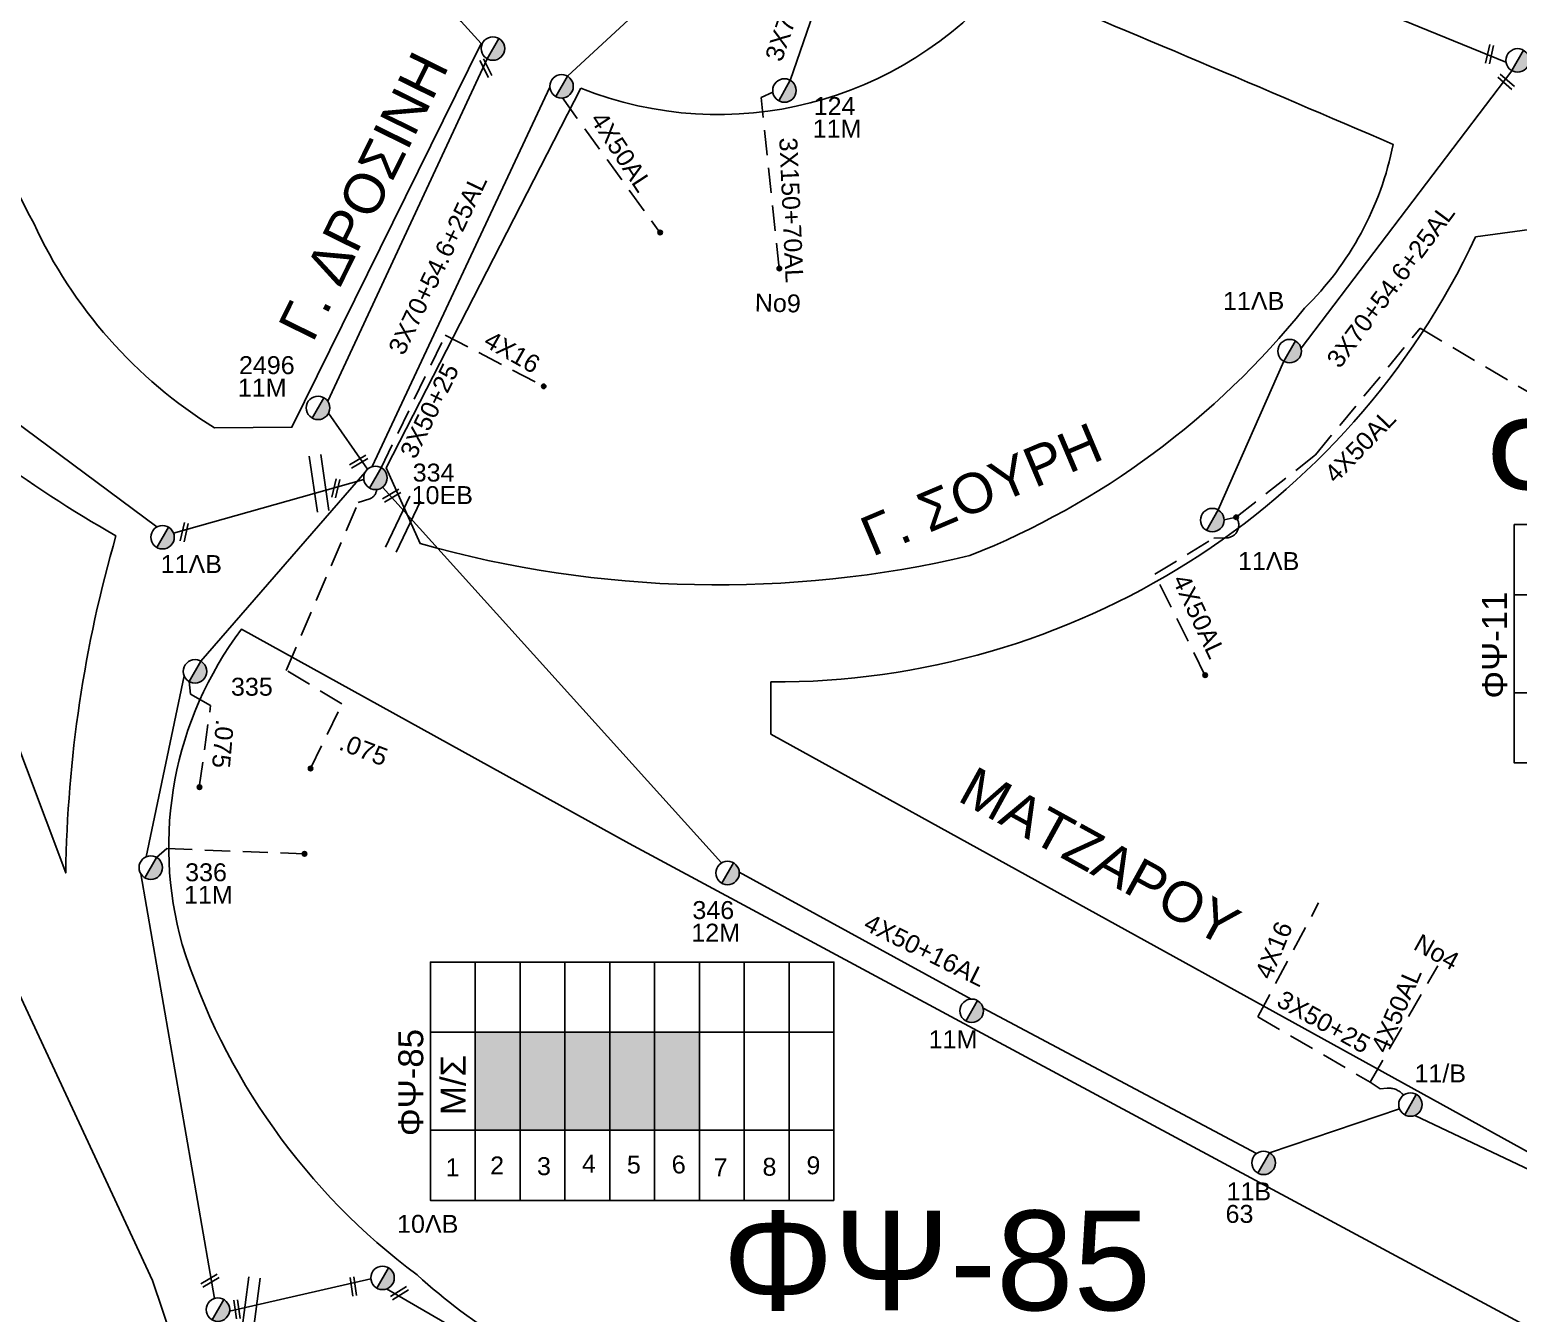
# Model space of a CAD drawing. Header units: millimetres. Extents: x 875 to 3140, y 727 to 1775.
# Drawn here: x 1699.9 to 1849.3, y 1234.8 to 1363.6 of the extents above; entities that cross this region are included whole.
import ezdxf
from ezdxf.enums import TextEntityAlignment as Align

# ---------------------------------------------------------------- set-up
doc = ezdxf.new("R2010")
doc.units = ezdxf.units.MM
doc.linetypes.add('DASHED', pattern=[19.05, 12.7, -6.35])
for name, color, linetype in [('Ασφαλειοκιβώτια Χ.Τ 9 αναχωρήσεων', 7, 'Continuous'), ('Γέφυρες Εναερίου Δικτύου', 7, 'Continuous'), ('Γυμνά εναέρια ΧΤ (3Φ)   3x50+35CU', 7, 'Continuous'), ('Γυμνά εναέρια ΧΤ (3Φ)   4x50AL', 7, 'Continuous'), ('Γυμνά εναέρια ΧΤ και ΦΟΠ (1Φ)   2x16+16AL', 7, 'Continuous'), ('Γυμνά εναέρια ΧΤ και ΦΟΠ (3Φ)   4x50+16AL', 7, 'Continuous'), ('Εναέρια παροχή ΧΤ 4x16', 7, 'SYN_LINE'), ('Επιγραφές - Σχήματα', 7, 'Continuous'), ('Καλώδια ΧΤ   3x150+70AL', 7, 'DASHED'), ('Καλώδια ΧΤ   4x50+13', 7, 'Continuous'), ('Μηχανική τομή', 7, 'Continuous'), ('Στύλος ΦΜ', 7, 'Continuous'), ('Στύλος ΦΜ @ 1', 7, 'Continuous'), ('Συνδέσεις', 7, 'Continuous'), ('Συνεστραμμένα ΧΤ   3x70+54.6+25AL', 7, 'SYN_LINE'), ('Τομή', 7, 'Continuous'), ('Υπόβαθρο ΔΕΗ', 7, 'Continuous'), ('Υπόγεια Καλώδια Δικτύου ΧΤ   .075', 7, 'DASHED')]:
    doc.layers.add(name, color=color, linetype=linetype)
doc.styles.add('ar', font='arial.ttf')
doc.styles.get("Standard").update_dxf_attribs({"font": 'arial.ttf'})
doc.linetypes.add('SYN_LINE', pattern='A,0.5,-0.0001,["/\\/\\/\\/",Standard,S=0.1,R=0,X=0,Y=-0.05],-0.25', length=0.7501)

# ---------------------------------------------------------------- blocks, each defined once
blk = doc.blocks.new('ΥΠΑΡΧΩΝ ΤΣΙΜΕΝΤΕΝΙΟΣ ΣΤΥΛΟΣ')
at = {"layer": 'Στύλος ΦΜ'}
blk.add_hatch(color=256, dxfattribs=at).paths.add_polyline_path([(-1.29, -2.28, 0.574793), (2.62, 0, 0.268822), (1.3, 2.27)])
blk.add_line((-1.29, -2.28), (1.3, 2.27), dxfattribs=at)
blk.add_circle((0, 0), 2.62, dxfattribs=at)
at = {"layer": 'Στύλος ΦΜ', "flags": 4}
for tag, p in [('ΑΡΙΘΜΟΣ', (-4.68, 8.05)), ('ΤΥΠΟΣ', (-4.91, 3.03))]:
    blk.add_attdef(tag, p, '', height=4, dxfattribs=at)
blk = doc.blocks.new('ΤΟΜΗ')
at = {"layer": 'Τομή', "ltscale": 40}
for p, q in [((-5.68, 0), (5.68, 0)), ((5.68, -2.33), (-5.68, -2.33))]:
    blk.add_line(p, q, dxfattribs=at)
blk = doc.blocks.new('ΑΣΦΑΛΕΙΟΚΙΒΩΤΙΟ ΥΠΟΣΤΑΘΜΟΥ 9 ΑΝΑΧΩΡΗΣΕΩΝ')
at = {"layer": 'Ασφαλειοκιβώτια Χ.Τ 9 αναχωρήσεων', "ltscale": 40}
for p, q in [((-23.8, 40.36), (24.02, 40.36)), ((-9.72, 40.36), (-9.72, -40.64)), ((9.94, 40.36), (9.94, -40.64)), ((-23.8, 31.36), (24.02, 31.36)), ((-23.8, 22.36), (24.02, 22.36)), ((-23.8, 13.36), (24.02, 13.36)), ((-23.8, 4.36), (24.02, 4.36)), ((-23.8, -4.64), (24.02, -4.64)), ((-23.8, -13.64), (24.02, -13.64)), ((-23.8, -22.64), (24.02, -22.64)), ((-23.8, -31.64), (24.02, -31.64))]:
    blk.add_line(p, q, dxfattribs=at)
at = {"layer": 'Ασφαλειοκιβώτια Χ.Τ 9 αναχωρήσεων'}
blk.add_lwpolyline([(-23.8, -40.64), (24.02, -40.64), (24.02, 40.36), (-23.8, 40.36)], close=True, dxfattribs=at)
for s, rotation, p in [('1', 270, (-18.96, 37.31)), ('2', 270, (-18.6, 28.38)), ('3', 270, (-18.74, 18.97)), ('4', 270, (-18.26, 9.95)), ('5', 270, (-18.42, 0.93)), ('6', 274.9707, (-18.52, -8.21)), ('7', 270, (-19, -16.47)), ('8', 270, (-18.86, -26.29)), ('9', 266.863, (-18.5, -35))]:
    blk.add_text(s, height=3.6, rotation=rotation, dxfattribs=at).set_placement(p)
at = {"layer": 'Ασφαλειοκιβώτια Χ.Τ 9 αναχωρήσεων', "ltscale": 40}
for tag, height, p in [('ΟΝΟΜΑ', 5, (-0.16, 44.31)), ('ΚΕΙΜΕΝΟ 1', 2, (17.06, 35.59)), ('ΚΕΙΜΕΝΟ 2', 2, (17.06, 26.88)), ('ΚΕΙΜΕΝΟ 3', 2, (17.06, 17.69)), ('ΚΕΙΜΕΝΟ 4', 2, (17.06, 8.71)), ('ΚΕΙΜΕΝΟ 5', 2, (17.06, -0.13)), ('ΚΕΙΜΕΝΟ 6', 2, (17.06, -9.05)), ('ΚΕΙΜΕΝΟ 7', 2, (17.06, -18.13)), ('ΚΕΙΜΕΝΟ 8', 2, (17.06, -26.85)), ('ΚΕΙΜΕΝΟ 9', 2, (17.06, -35.99)), ('ΣΧ', 2, (-0.1, -42.64))]:
    blk.add_attdef(tag, text='', height=height, dxfattribs=at).set_placement(p, align=Align.MIDDLE_CENTER)
blk = doc.blocks.new('ΜΗΧΑΝΙΚΗ ΤΟΜΗ')
at = {"layer": 'Μηχανική τομή', "ltscale": 40}
for p, q in [((-1.89, 0.78), (1.89, 0.78)), ((1.89, 0), (-1.89, 0))]:
    blk.add_line(p, q, dxfattribs=at)
blk = doc.blocks.new('_ΣΥΝΔΕΣΗ')
at = {"layer": 'Συνδέσεις', "linetype": 'SYN_LINE', "ltscale": 40}
blk.add_hatch(color=256, dxfattribs=at).paths.add_polyline_path([(0.5, -0.01, 1), (-0.5, -0.01, 1)])
at = {"layer": 'Συνδέσεις'}
blk.add_circle((0, -0.01), 0.5, dxfattribs=at)

msp = doc.modelspace()

# ---------------------------------------------------------------- hatches: boundary and pattern name
at = {"layer": 'Ασφαλειοκιβώτια Χ.Τ 9 αναχωρήσεων', "ltscale": 20}
for color, points in [(1, [(1744.63, 1263.03), (1744.63, 1253.21), (1749.13, 1253.21), (1749.13, 1263.03)]), (62, [(1749.13, 1263.03), (1749.13, 1253.21), (1753.63, 1253.21), (1753.63, 1263.03)]), (5, [(1753.63, 1263.03), (1753.63, 1253.21), (1758.13, 1253.21), (1758.13, 1263.03)]), (30, [(1758.13, 1263.03), (1758.13, 1253.21), (1762.63, 1253.21), (1762.63, 1263.03)]), (133, [(1762.63, 1263.03), (1762.63, 1253.21), (1767.13, 1253.21), (1767.13, 1263.03)])]:
    msp.add_hatch(color=color, dxfattribs=at).paths.add_polyline_path(points)

# ---------------------------------------------------------------- linework, layer by layer
at = {"layer": 'Γέφυρες Εναερίου Δικτύου', "color": 5}
for points in [[(1729.9, 1325.16), (1733.8, 1319.53)], [(1717.08, 1300.27), (1733.57, 1319.23)], [(1711.59, 1280.64), (1715.41, 1298.81)], [(1718.47, 1236.33), (1711.05, 1278.94)]]:
    msp.add_lwpolyline(points, dxfattribs=at)
at = {"layer": 'Γέφυρες Εναερίου Δικτύου', "color": 5, "linetype": 'DASHED', "ltscale": 0.2}
msp.add_lwpolyline([(1712.64, 1280.58), (1713.67, 1281.46), (1727.46, 1280.94)], dxfattribs=at)
at = {"layer": 'Γυμνά εναέρια ΧΤ (3Φ)   3x50+35CU', "color": 5, "linetype": 'DASHED', "ltscale": 0.2}
msp.add_lwpolyline([(1735.19, 1319.69), (1741.62, 1333)], dxfattribs=at)
at = {"layer": 'Γυμνά εναέρια ΧΤ (3Φ)   3x50+35CU', "color": 2, "linetype": 'DASHED', "ltscale": 0.2}
msp.add_lwpolyline([(1823.16, 1264.58), (1834.44, 1258.04), (1835.46, 1257.35), (1836.15, 1257.42, -0.253142), (1837.79, 1256.72, -14.132224)], format="xyb", dxfattribs=at)
at = {"layer": 'Γυμνά εναέρια ΧΤ (3Φ)   4x50AL', "color": 5, "linetype": 'DASHED', "ltscale": 0.2}
msp.add_lwpolyline([(1753.38, 1356.79), (1763.16, 1343.29)], dxfattribs=at)
at = {"layer": 'Γυμνά εναέρια ΧΤ (3Φ)   4x50AL', "color": 1}
msp.add_lwpolyline([(1712.68, 1313.74), (1686.06, 1333.49)], dxfattribs=at)
at = {"layer": 'Γυμνά εναέρια ΧΤ (3Φ)   4x50AL', "color": 173, "linetype": 'DASHED', "ltscale": 0.2}
msp.add_lwpolyline([(1820.98, 1314.71), (1828.96, 1320.98), (1839.46, 1333.68), (1852.24, 1326.15)], dxfattribs=at)
at = {"layer": 'Γυμνά εναέρια ΧΤ (3Φ)   4x50AL', "color": 1, "linetype": 'SYN_LINE', "ltscale": 15}
msp.add_lwpolyline([(1733.44, 1318.5), (1714.34, 1313.11)], dxfattribs=at)
at = {"layer": 'Γυμνά εναέρια ΧΤ (3Φ)   4x50AL', "color": 173, "linetype": 'DASHED', "ltscale": 0.2}
msp.add_lwpolyline([(1817.86, 1298.86), (1812.83, 1309), (1818.74, 1312.61), (1820.03, 1312.65, 0.618835), (1820.98, 1314.71), (1819.78, 1314.46)], format="xyb", dxfattribs=at)
at = {"layer": 'Γυμνά εναέρια ΧΤ (3Φ)   4x50AL', "color": 2, "linetype": 'DASHED', "ltscale": 0.2}
msp.add_lwpolyline([(1834.44, 1258.04), (1841.24, 1269.71)], dxfattribs=at)
at = {"layer": 'Γυμνά εναέρια ΧΤ και ΦΟΠ (1Φ)   2x16+16AL', "color": 154}
msp.add_lwpolyline([(1729.82, 1326.36), (1745.82, 1360.72)], dxfattribs=at)
at = {"layer": 'Γυμνά εναέρια ΧΤ και ΦΟΠ (3Φ)   4x50+16AL', "color": 2}
for points in [[(1735.33, 1317.74), (1769.33, 1280.03)], [(1771.12, 1279.1), (1794.4, 1266.36)], [(1795.6, 1265.44), (1823.05, 1250.87)]]:
    msp.add_lwpolyline(points, dxfattribs=at)
at = {"layer": 'Γυμνά εναέρια ΧΤ και ΦΟΠ (3Φ)   4x50+16AL', "color": 1}
for points in [[(1719.97, 1235.06), (1734.15, 1238.29)], [(1735.72, 1237.29), (1755.48, 1225.83)]]:
    msp.add_lwpolyline(points, dxfattribs=at)
at = {"layer": 'Εναέρια παροχή ΧΤ 4x16', "color": 5, "linetype": 'DASHED', "ltscale": 0.2}
msp.add_lwpolyline([(1741.62, 1333), (1751.47, 1327.85)], dxfattribs=at)
at = {"layer": 'Εναέρια παροχή ΧΤ 4x16', "color": 2, "linetype": 'DASHED', "ltscale": 0.2}
msp.add_lwpolyline([(1823.16, 1264.58), (1829.27, 1276.01)], dxfattribs=at)
at = {"layer": 'Καλώδια ΧΤ   3x150+70AL', "color": 173, "ltscale": 0.2}
msp.add_lwpolyline([(1775.13, 1339.68), (1773.32, 1356.84), (1774.49, 1357.38)], dxfattribs=at)
at = {"layer": 'Καλώδια ΧΤ   4x50+13', "color": 2}
for points in [[(1824.34, 1250.95), (1837.39, 1255.36)], [(1838.93, 1254.69), (1871.82, 1239.11)]]:
    msp.add_lwpolyline(points, dxfattribs=at)
at = {"layer": 'Συνεστραμμένα ΧΤ   3x70+54.6+25AL', "color": 5, "ltscale": 20}
for points in [[(1753.87, 1358.98), (1783.09, 1385.96)], [(1734.27, 1319.8), (1752.11, 1357.89)]]:
    msp.add_lwpolyline(points, dxfattribs=at)
at = {"layer": 'Συνεστραμμένα ΧΤ   3x70+54.6+25AL', "color": 173, "ltscale": 20}
for points in [[(1776.24, 1358.56), (1785.31, 1384.86)], [(1816.14, 1373.43), (1848.07, 1360.38)], [(1848.65, 1359.53), (1827.51, 1331.68)], [(1819.18, 1315.45), (1825.78, 1330.37)]]:
    msp.add_lwpolyline(points, dxfattribs=at)
at = {"layer": 'Υπόβαθρο ΔΕΗ'}
for points in [[(1718.47, 1323.68), (1726.22, 1323.74), (1745.23, 1362.25, -0.053196), (1735.6, 1374.87, -0.21253), (1735.15, 1402.27, -0.000485), (1697.08, 1421.71, 0.50604), (1689.26, 1418.81, 0.068906), (1688.81, 1378.88, 0.088163), (1700.31, 1344.23, 0.147264), (1718.47, 1323.68, 0.326313)], [(1661.16, 1243.14), (1713.73, 1216.9, 0.755839), (1718.31, 1220.07), (1712.24, 1238.13), (1696.8, 1271.21), (1674.25, 1328.53), (1656.29, 1378.93), (1641.72, 1418.21, 0.722545), (1636.26, 1416.51), (1652.66, 1370.38), (1670.48, 1321.21), (1683.64, 1286.23)], [(1755.21, 1357.77), (1735.69, 1319.66), (1739.11, 1312.08, 0.127643), (1794.28, 1310.87, 0.129348), (1827.84, 1335.69, 0.151448), (1836.75, 1352.13, 0.003318), (1797.72, 1368.63, -0.325095), (1755.21, 1357.77, -6.565116)], [(1845.03, 1342.85), (1858.33, 1344.66), (1904.98, 1321.26), (1891.43, 1285.77), (1878.41, 1252.61, -0.38643), (1860.51, 1245.39), (1774.3, 1292.95), (1774.3, 1298.19, 0.292214), (1845.03, 1342.85, -0.882388)], [(1683.96, 1331), (1703.53, 1279.02, -0.067119), (1708.57, 1312.85, -0.058068), (1683.96, 1331, -30.142137)], [(1855.2, 1230.82), (1760.08, 1281.97), (1721.16, 1303.47, 0.234383), (1715.22, 1271.84, 0.157731), (1738.8, 1238.68, 0.098502), (1758.18, 1226.98, 0.006924), (1828.48, 1192.1, 0.221052), (1848.8, 1190.49, 0.247672), (1861.14, 1208.4, 0.223088), (1855.2, 1230.82, -1.697314)]]:
    msp.add_lwpolyline(points, format="xyb", dxfattribs=at)
at = {"layer": 'Υπόγεια Καλώδια Δικτύου ΧΤ   .075', "color": 5, "ltscale": 0.2}
msp.add_lwpolyline([(1728.08, 1289.5), (1731.25, 1296), (1725.66, 1299.35), (1732.88, 1316.19), (1734.05, 1316.58, 0.326094), (1734.71, 1317.5, -1.011643)], format="xyb", dxfattribs=at)
msp.add_lwpolyline([(1716.93, 1287.62), (1718.07, 1295.83), (1716.05, 1296.97), (1715.92, 1298.23)], dxfattribs=at)

# ---------------------------------------------------------------- block references
at = {"layer": 'Ασφαλειοκιβώτια Χ.Τ 9 αναχωρήσεων', "xscale": 0.5, "yscale": 0.5, "zscale": 0.5, "rotation": 90}
for p, values in [((1869.08, 1301.97), {'ΟΝΟΜΑ': 'ΦΨ-11'}), ((1760.31, 1258.07), {'ΟΝΟΜΑ': 'ΦΨ-85'})]:
    msp.add_blockref('ΑΣΦΑΛΕΙΟΚΙΒΩΤΙΟ ΥΠΟΣΤΑΘΜΟΥ 9 ΑΝΑΧΩΡΗΣΕΩΝ', p, dxfattribs=at).add_auto_attribs(values)
at = {"layer": 'Μηχανική τομή'}
for p, xscale, yscale, zscale, rotation in [((1846.24, 1361.22), 0.4999999999999797, 0.4999999999999797, 0.4999999999999797, 257.038138806452), ((1745.87, 1359.88), 0.5000000000001765, 0.5000000000001765, 0.5000000000001765, 117.1961589561387), ((1847.95, 1358.26), 0.4999999999998289, 0.4999999999998289, 0.4999999999998289, 318.5911292772831), ((1732.83, 1320.47), 0.500000000000023, 0.500000000000023, 0.500000000000023, 211.0549020995868), ((1730.44, 1317.66), 0.4999999999999797, 0.4999999999999797, 0.4999999999999797, 257.038138806452), ((1736.14, 1317.04), 0.500000000000023, 0.500000000000023, 0.500000000000023, 211.0549020995868), ((1715.23, 1313.27), 0.4999999999999797, 0.4999999999999797, 0.4999999999999797, 257.038138806452), ((1717.91, 1238.27), 0.500000000000023, 0.500000000000023, 0.500000000000023, 211.0549020995868), ((1732.2, 1237.5), 0.5000000000000383, 0.5000000000000383, 0.5000000000000383, 277.8528656779152), ((1736.92, 1237.02), 0.500000000000023, 0.500000000000023, 0.500000000000023, 211.0549020995868), ((1720.52, 1235.2), 0.5000000000000383, 0.5000000000000383, 0.5000000000000383, 277.8528656779152)]:
    msp.add_blockref('ΜΗΧΑΝΙΚΗ ΤΟΜΗ', p, dxfattribs=dict(at, xscale=xscale, yscale=yscale, zscale=zscale, rotation=rotation))
at = {"layer": 'Στύλος ΦΜ @ 1', "ltscale": 40, "xscale": 0.4499999999998181, "yscale": 0.4499999999998181, "zscale": 0.4499999999998181}
for p in [(1746.4, 1361.75), (1849.24, 1360.56), (1753.29, 1357.96), (1718.8, 1235.2)]:
    msp.add_blockref('ΥΠΑΡΧΩΝ ΤΣΙΜΕΝΤΕΝΙΟΣ ΣΤΥΛΟΣ', p, dxfattribs=at)
at = {"layer": 'Στύλος ΦΜ @ 1', "ltscale": 40}
ref = msp.add_blockref('ΥΠΑΡΧΩΝ ΤΣΙΜΕΝΤΕΝΙΟΣ ΣΤΥΛΟΣ', (1775.66, 1357.54), dxfattribs=dict(at, xscale=0.4499999999998181, yscale=0.4499999999998181, zscale=0.4499999999998181))
ref.add_attrib('ΤΥΠΟΣ', '11M', (1778.49, 1352.81), dxfattribs={"layer": 'Στύλος ΦΜ', "height": 1.8, "flags": 4})
ref.add_attrib('ΑΡΙΘΜΟΣ', '124', (1778.59, 1355.08), dxfattribs={"layer": 'Στύλος ΦΜ', "height": 1.8, "flags": 4})
ref = msp.add_blockref('ΥΠΑΡΧΩΝ ΤΣΙΜΕΝΤΕΝΙΟΣ ΣΤΥΛΟΣ', (1826.36, 1331.39), dxfattribs=dict(at, xscale=0.4499999999998181, yscale=0.4499999999998181, zscale=0.4499999999998181))
ref.add_attrib('ΤΥΠΟΣ', '11ΛB', (1819.67, 1335.53), dxfattribs={"layer": 'Στύλος ΦΜ', "height": 1.8, "flags": 4})
ref = msp.add_blockref('ΥΠΑΡΧΩΝ ΤΣΙΜΕΝΤΕΝΙΟΣ ΣΤΥΛΟΣ', (1728.85, 1325.69), dxfattribs=dict(at, xscale=0.4499999999998181, yscale=0.4499999999998181, zscale=0.4499999999998181))
ref.add_attrib('ΤΥΠΟΣ', '11M', (1720.8, 1326.82), dxfattribs={"layer": 'Στύλος ΦΜ', "height": 1.8, "flags": 4})
ref.add_attrib('ΑΡΙΘΜΟΣ', '2496', (1720.91, 1329.08), dxfattribs={"layer": 'Στύλος ΦΜ', "height": 1.8, "flags": 4})
ref = msp.add_blockref('ΥΠΑΡΧΩΝ ΤΣΙΜΕΝΤΕΝΙΟΣ ΣΤΥΛΟΣ', (1734.61, 1318.67), dxfattribs=dict(at, xscale=0.4499999999998181, yscale=0.4499999999998181, zscale=0.4499999999998181))
ref.add_attrib('ΤΥΠΟΣ', '10EB', (1738.24, 1316.04), dxfattribs={"layer": 'Στύλος ΦΜ', "height": 1.8, "flags": 4})
ref.add_attrib('ΑΡΙΘΜΟΣ', '334', (1738.35, 1318.3), dxfattribs={"layer": 'Στύλος ΦΜ', "height": 1.8, "flags": 4})
ref = msp.add_blockref('ΥΠΑΡΧΩΝ ΤΣΙΜΕΝΤΕΝΙΟΣ ΣΤΥΛΟΣ', (1818.6, 1314.43), dxfattribs=dict(at, xscale=0.4499999999998181, yscale=0.4499999999998181, zscale=0.4499999999998181))
ref.add_attrib('ΤΥΠΟΣ', '11ΛB', (1821.18, 1309.42), dxfattribs={"layer": 'Στύλος ΦΜ', "height": 1.8, "flags": 4})
ref = msp.add_blockref('ΥΠΑΡΧΩΝ ΤΣΙΜΕΝΤΕΝΙΟΣ ΣΤΥΛΟΣ', (1713.24, 1312.71), dxfattribs=dict(at, xscale=0.4499999999998181, yscale=0.4499999999998181, zscale=0.4499999999998181))
ref.add_attrib('ΤΥΠΟΣ', '11ΛB', (1713.05, 1309.12), dxfattribs={"layer": 'Στύλος ΦΜ', "height": 1.8, "flags": 4})
ref = msp.add_blockref('ΥΠΑΡΧΩΝ ΤΣΙΜΕΝΤΕΝΙΟΣ ΣΤΥΛΟΣ', (1716.5, 1299.25), dxfattribs=dict(at, xscale=0.4499999999998181, yscale=0.4499999999998181, zscale=0.4499999999998181))
ref.add_attrib('ΤΥΠΟΣ', '335', (1720.11, 1296.81), dxfattribs={"layer": 'Στύλος ΦΜ', "height": 1.8, "flags": 4})
ref = msp.add_blockref('ΥΠΑΡΧΩΝ ΤΣΙΜΕΝΤΕΝΙΟΣ ΣΤΥΛΟΣ', (1712.06, 1279.56), dxfattribs=dict(at, xscale=0.4499999999998181, yscale=0.4499999999998181, zscale=0.4499999999998181))
ref.add_attrib('ΤΥΠΟΣ', '11M', (1715.4, 1275.93), dxfattribs={"layer": 'Στύλος ΦΜ', "height": 1.8, "flags": 4})
ref.add_attrib('ΑΡΙΘΜΟΣ', '336', (1715.51, 1278.19), dxfattribs={"layer": 'Στύλος ΦΜ', "height": 1.8, "flags": 4})
ref = msp.add_blockref('ΥΠΑΡΧΩΝ ΤΣΙΜΕΝΤΕΝΙΟΣ ΣΤΥΛΟΣ', (1769.95, 1279.02), dxfattribs=dict(at, xscale=0.4499999999998181, yscale=0.4499999999998181, zscale=0.4499999999998181))
ref.add_attrib('ΤΥΠΟΣ', '12M', (1766.31, 1272.13), dxfattribs={"layer": 'Στύλος ΦΜ', "height": 1.8, "flags": 4})
ref.add_attrib('ΑΡΙΘΜΟΣ', '346', (1766.42, 1274.4), dxfattribs={"layer": 'Στύλος ΦΜ', "height": 1.8, "flags": 4})
ref = msp.add_blockref('ΥΠΑΡΧΩΝ ΤΣΙΜΕΝΤΕΝΙΟΣ ΣΤΥΛΟΣ', (1794.45, 1265.19), dxfattribs=dict(at, xscale=0.4499999999998181, yscale=0.4499999999998181, zscale=0.4499999999998181))
ref.add_attrib('ΤΥΠΟΣ', '11M', (1790.13, 1261.43), dxfattribs={"layer": 'Στύλος ΦΜ', "height": 1.8, "flags": 4})
ref = msp.add_blockref('ΥΠΑΡΧΩΝ ΤΣΙΜΕΝΤΕΝΙΟΣ ΣΤΥΛΟΣ', (1838.49, 1255.78), dxfattribs=dict(at, xscale=0.4499999999998181, yscale=0.4499999999998181, zscale=0.4499999999998181))
ref.add_attrib('ΤΥΠΟΣ', '11/B', (1838.89, 1258.01), dxfattribs={"layer": 'Στύλος ΦΜ', "height": 1.8, "flags": 4})
ref = msp.add_blockref('ΥΠΑΡΧΩΝ ΤΣΙΜΕΝΤΕΝΙΟΣ ΣΤΥΛΟΣ', (1823.75, 1249.93), dxfattribs=dict(at, xscale=0.4499999999998181, yscale=0.4499999999998181, zscale=0.4499999999998181))
ref.add_attrib('ΤΥΠΟΣ', '63', (1819.93, 1243.91), dxfattribs={"layer": 'Στύλος ΦΜ', "height": 1.8, "flags": 4})
ref.add_attrib('ΑΡΙΘΜΟΣ', '11B', (1820.03, 1246.17), dxfattribs={"layer": 'Στύλος ΦΜ', "height": 1.8, "flags": 4})
ref = msp.add_blockref('ΥΠΑΡΧΩΝ ΤΣΙΜΕΝΤΕΝΙΟΣ ΣΤΥΛΟΣ', (1735.32, 1238.39), dxfattribs=dict(at, xscale=0.4499999999998181, yscale=0.4499999999998181, zscale=0.4499999999998181))
ref.add_attrib('ΤΥΠΟΣ', '10ΛB', (1736.78, 1242.91), dxfattribs={"layer": 'Στύλος ΦΜ', "height": 1.8, "flags": 4})
at = {"layer": 'Συνδέσεις', "xscale": 0.4500000000000455, "yscale": 0.4500000000000455, "zscale": 0.4500000000000455}
for p in [(1763.18, 1343.3), (1775.15, 1339.69), (1751.5, 1327.86), (1821, 1314.72), (1817.88, 1298.87), (1728.1, 1289.51), (1716.95, 1287.63), (1727.49, 1280.95)]:
    msp.add_blockref('_ΣΥΝΔΕΣΗ', p, dxfattribs=at)
at = {"layer": 'Τομή'}
for p, xscale, yscale, zscale, rotation in [((1728.38, 1318.03), 0.4999999999999732, 0.4999999999999732, 0.4999999999999732, 98.38331099625384), ((1736.85, 1314.28), 0.4999999999999022, 0.4999999999999022, 0.4999999999999022, 64.51859162980429), ((1721.53, 1235.68), 0.499999999999951, 0.499999999999951, 0.499999999999951, 82.60764162664573)]:
    msp.add_blockref('ΤΟΜΗ', p, dxfattribs=dict(at, xscale=xscale, yscale=yscale, zscale=zscale, rotation=rotation))

# ---------------------------------------------------------------- texts
at = {"layer": 'Γυμνά εναέρια ΧΤ (3Φ)   4x50AL', "ltscale": 20}
for rotation, p in [(303.1698, (1759.3, 1351.39)), (46.1209, (1833.43, 1321.88)), (295.1027, (1817.27, 1304.78)), (66.5531, (1837.06, 1265.27))]:
    msp.add_text('4X50AL', height=1.8, rotation=rotation, dxfattribs=at).set_placement(p, align=Align.MIDDLE)
at = {"layer": 'Γυμνά εναέρια ΧΤ και ΦΟΠ (3Φ)   4x50+16AL', "ltscale": 20}
msp.add_text('4X50+16AL', height=1.8, rotation=333.6445, dxfattribs=at).set_placement((1789.79, 1271.27), align=Align.MIDDLE)
at = {"layer": 'Εναέρια παροχή ΧΤ 4x16', "ltscale": 20}
for rotation, p in [(330.4131, (1748.34, 1331.3)), (67.7335, (1824.76, 1271.28))]:
    msp.add_text('4X16', height=1.8, rotation=rotation, dxfattribs=at).set_placement(p, align=Align.MIDDLE)
at = {"layer": 'Επιγραφές - Σχήματα', "ltscale": 20, "attachment_point": 1, "style": 'ar'}
for s, insert, char_height, width, rotation in [('Γ. ΔΡΟΣΙΝΗ', (1724.73, 1333.91), 4, 33.802, 63.7642), ('Νο9', (1772.71, 1337.17), 1.8, 19.3816, 358.6549), ('3X50+25', (1736.99, 1321.24), 1.8, 19.3816, 63.9785), ('Γ. ΣΟΥΡΗ', (1782.9, 1314.4), 4, 33.802, 22.9238), ('ΜΑΤΖΑΡΟΥ', (1794.82, 1289.85), 4, 33.802, 331.1621), ('Νο4', (1839.54, 1273), 1.8, 19.3816, 330.9453), ('3X50+25', (1825.79, 1267.33), 1.8, 19.3816, 330.9453), ('Μ/Σ', (1741.16, 1254.73), 2.5, 4.9045, 90)]:
    msp.add_mtext(s, dxfattribs=dict(at, insert=insert, char_height=char_height, width=width, rotation=rotation))
at = {"layer": 'Επιγραφές - Σχήματα', "ltscale": 20, "char_height": 10, "width": 19.3816, "attachment_point": 1, "style": 'ar'}
for s, insert in [('ΦΨ-11', (1845.92, 1325.86)), ('ΦΨ-85', (1769.44, 1245.14))]:
    msp.add_mtext(s, dxfattribs=dict(at, insert=insert))
at = {"layer": 'Καλώδια ΧΤ   3x150+70AL', "ltscale": 0.2}
msp.add_text('3X150+70AL', height=1.8, rotation=272.547, dxfattribs=at).set_placement((1776.36, 1345.53), align=Align.MIDDLE)
at = {"layer": 'Συνεστραμμένα ΧΤ   3x70+54.6+25AL', "ltscale": 20}
for rotation, p in [(71.3571, (1777.65, 1369.88)), (64.4879, (1740.85, 1340.08)), (53.3851, (1836.5, 1337.94))]:
    msp.add_text('3X70+54.6+25AL', height=1.8, rotation=rotation, dxfattribs=at).set_placement(p, align=Align.MIDDLE)
at = {"layer": 'Υπόγεια Καλώδια Δικτύου ΧΤ   .075', "ltscale": 0.2}
for rotation, p in [(265.026, (1719.31, 1291.98)), (339.1188, (1733.43, 1291.42))]:
    msp.add_text('.075', height=1.8, rotation=rotation, dxfattribs=at).set_placement(p, align=Align.MIDDLE)

doc.saveas('drawing.dxf')
